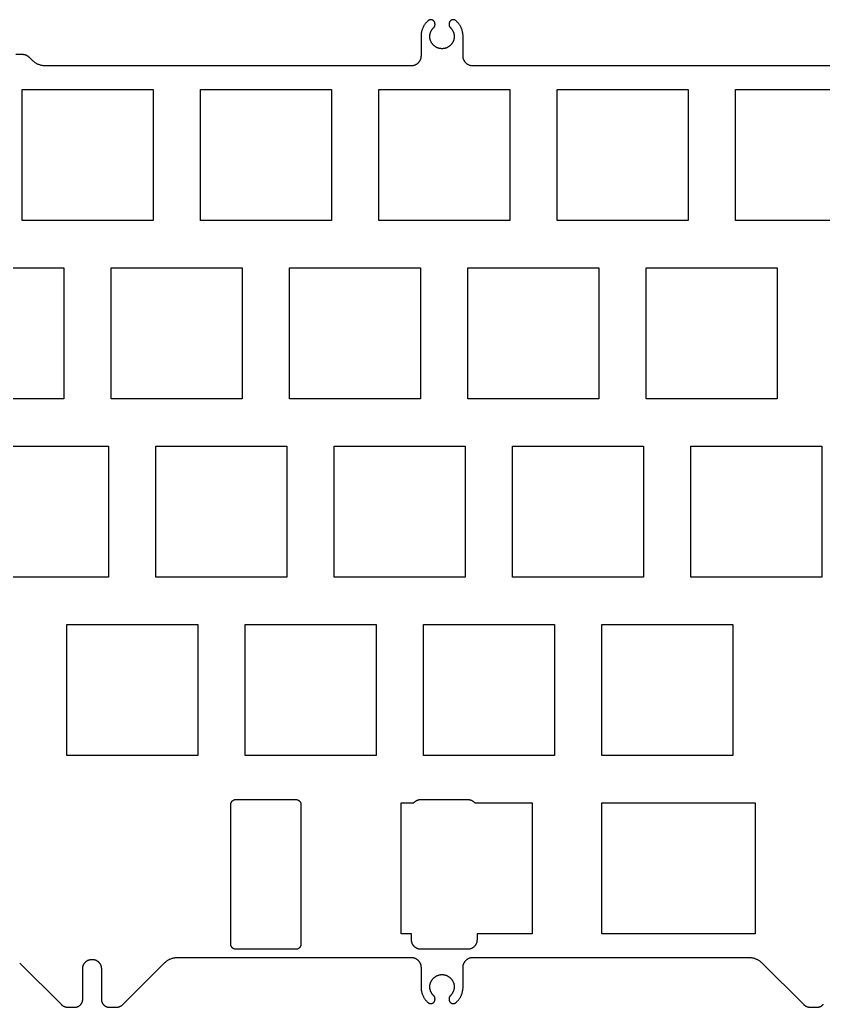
# Model space of a CAD drawing. Extents: x -940 to -635, y -394 to -288.
# Drawn here: x -785.5 to -699.7, y -393.7 to -288.2 of the extents above; entities that cross this region are included whole.
import ezdxf

# ---------------------------------------------------------------- set-up
doc = ezdxf.new("R2010")
doc.units = 0
doc.layers.add('Ð¡¼ü×ÖÄ¸', color=160, linetype='CONTINUOUS')

msp = doc.modelspace()

# ---------------------------------------------------------------- linework, layer by layer
at = {"layer": 'Ð¡¼ü×ÖÄ¸'}
for p, q in [((-741.15, -288.67, -95.37), (-741.15, -288.61, -95.37)), ((-739.65, -288.61, -95.37), (-739.65, -288.67, -95.37)), ((-742.65, -289.95, -95.37), (-742.65, -292.04, -95.37)), ((-738.15, -292.04, -95.37), (-738.15, -289.95, -95.37)), ((-785.22, -291.88, -95.37), (-785.94, -291.88, -95.37)), ((-784.18, -292.49, -95.37), (-784.48, -292.19, -95.37)), ((-743.7, -293.09, -95.37), (-782.73, -293.09, -95.37)), ((-696.6, -293.09, -95.37), (-737.1, -293.09, -95.37)), ((-762.97, -386.91, -95.37), (-762.97, -372.01, -95.37)), ((-762.42, -371.46, -95.37), (-756.02, -371.46, -95.37)), ((-755.47, -372.01, -95.37), (-755.47, -386.91, -95.37)), ((-742.66, -371.46, -95.37), (-737.66, -371.46, -95.37)), ((-756.02, -387.46, -95.37), (-762.42, -387.46, -95.37)), ((-737.66, -387.46, -95.37), (-742.66, -387.46, -95.37)), ((-785.51, -388.93, -95.37), (-781.1, -393.34, -95.37)), ((-774.48, -393.34, -95.37), (-770.07, -388.93, -95.37)), ((-768.62, -388.33, -95.37), (-743.7, -388.33, -95.37)), ((-737.1, -388.33, -95.37), (-707.66, -388.33, -95.37)), ((-706.22, -388.93, -95.37), (-701.8, -393.34, -95.37)), ((-778.79, -392.8, -95.37), (-778.79, -389.53, -95.37)), ((-776.79, -389.53, -95.37), (-776.79, -392.8, -95.37)), ((-742.65, -389.38, -95.37), (-742.65, -391.47, -95.37)), ((-738.15, -391.47, -95.37), (-738.15, -389.38, -95.37)), ((-741.15, -392.81, -95.37), (-741.15, -392.74, -95.37)), ((-739.65, -392.74, -95.37), (-739.65, -392.81, -95.37)), ((-780.35, -393.65, -95.37), (-779.64, -393.65, -95.37)), ((-775.94, -393.65, -95.37), (-775.22, -393.65, -95.37)), ((-701.06, -393.65, -95.37), (-700.34, -393.65, -95.37))]:
    msp.add_line(p, q, dxfattribs=at)
for points in [[(-741.15, -288.61), (-741.16, -288.59), (-741.16, -288.58), (-741.16, -288.57), (-741.16, -288.55), (-741.16, -288.54), (-741.16, -288.53), (-741.17, -288.51), (-741.17, -288.5), (-741.17, -288.48), (-741.18, -288.47), (-741.18, -288.45), (-741.19, -288.44), (-741.19, -288.43), (-741.19, -288.43), (-741.2, -288.42), (-741.2, -288.41), (-741.2, -288.4), (-741.21, -288.4), (-741.21, -288.39), (-741.22, -288.38), (-741.22, -288.37), (-741.22, -288.37), (-741.23, -288.36), (-741.23, -288.35), (-741.24, -288.35), (-741.24, -288.34), (-741.25, -288.33), (-741.25, -288.33), (-741.26, -288.32), (-741.26, -288.31), (-741.27, -288.31), (-741.28, -288.3), (-741.28, -288.29), (-741.29, -288.29), (-741.29, -288.28), (-741.3, -288.28), (-741.31, -288.27), (-741.31, -288.26), (-741.32, -288.26), (-741.33, -288.25), (-741.34, -288.25), (-741.34, -288.24), (-741.35, -288.24), (-741.36, -288.23), (-741.37, -288.23), (-741.37, -288.22), (-741.38, -288.22), (-741.39, -288.21), (-741.4, -288.21), (-741.4, -288.2), (-741.41, -288.2), (-741.42, -288.2), (-741.43, -288.19), (-741.44, -288.19), (-741.45, -288.19), (-741.46, -288.18), (-741.46, -288.18), (-741.47, -288.18), (-741.48, -288.17), (-741.49, -288.17), (-741.5, -288.17), (-741.51, -288.17), (-741.52, -288.17), (-741.52, -288.16), (-741.53, -288.16), (-741.54, -288.16), (-741.55, -288.16), (-741.56, -288.16), (-741.57, -288.16), (-741.58, -288.16), (-741.59, -288.16), (-741.6, -288.16), (-741.6, -288.16), (-741.61, -288.16), (-741.62, -288.16), (-741.63, -288.16), (-741.64, -288.16), (-741.65, -288.16), (-741.66, -288.16), (-741.66, -288.16), (-741.67, -288.16), (-741.68, -288.16), (-741.69, -288.16), (-741.7, -288.17), (-741.71, -288.17), (-741.71, -288.17), (-741.72, -288.17), (-741.73, -288.17), (-741.74, -288.18), (-741.74, -288.18), (-741.75, -288.18), (-741.76, -288.18), (-741.77, -288.19), (-741.79, -288.2), (-741.8, -288.2), (-741.81, -288.21), (-741.83, -288.22), (-741.84, -288.22), (-741.85, -288.23), (-741.86, -288.24), (-741.87, -288.25), (-741.88, -288.25), (-741.9, -288.26), (-741.9, -288.27), (-741.95, -288.31), (-742, -288.36), (-742.04, -288.4), (-742.08, -288.45), (-742.12, -288.49), (-742.16, -288.54), (-742.2, -288.59), (-742.24, -288.64), (-742.27, -288.69), (-742.3, -288.74), (-742.34, -288.79), (-742.37, -288.85), (-742.4, -288.9), (-742.42, -288.96), (-742.45, -289.01), (-742.47, -289.06), (-742.5, -289.12), (-742.52, -289.18), (-742.54, -289.23), (-742.56, -289.29), (-742.57, -289.34), (-742.59, -289.4), (-742.6, -289.46), (-742.61, -289.51), (-742.62, -289.57), (-742.63, -289.62), (-742.64, -289.68), (-742.64, -289.73), (-742.65, -289.79), (-742.65, -289.84), (-742.65, -289.9), (-742.65, -289.95)], [(-739.51, -289), (-739.48, -289.03), (-739.45, -289.07), (-739.42, -289.1), (-739.39, -289.14), (-739.36, -289.17), (-739.34, -289.21), (-739.31, -289.25), (-739.29, -289.28), (-739.27, -289.32), (-739.24, -289.36), (-739.22, -289.4), (-739.21, -289.45), (-739.19, -289.49), (-739.17, -289.53), (-739.16, -289.57), (-739.15, -289.62), (-739.14, -289.66), (-739.13, -289.71), (-739.12, -289.75), (-739.11, -289.79), (-739.11, -289.84), (-739.11, -289.89), (-739.11, -289.93), (-739.11, -289.98), (-739.11, -290.02), (-739.11, -290.07), (-739.12, -290.11), (-739.12, -290.16), (-739.13, -290.2), (-739.14, -290.24), (-739.15, -290.29), (-739.16, -290.33), (-739.18, -290.38), (-739.19, -290.42), (-739.21, -290.46), (-739.23, -290.5), (-739.25, -290.54), (-739.27, -290.58), (-739.29, -290.62), (-739.32, -290.66), (-739.34, -290.7), (-739.37, -290.73), (-739.4, -290.77), (-739.43, -290.8), (-739.46, -290.84), (-739.49, -290.87), (-739.52, -290.9), (-739.55, -290.93), (-739.59, -290.96), (-739.62, -290.99), (-739.66, -291.01), (-739.7, -291.04), (-739.74, -291.06), (-739.78, -291.09), (-739.82, -291.11), (-739.86, -291.13), (-739.9, -291.15), (-739.94, -291.16), (-739.98, -291.18), (-740.03, -291.19), (-740.07, -291.2), (-740.11, -291.22), (-740.16, -291.22), (-740.2, -291.23), (-740.25, -291.24), (-740.29, -291.24), (-740.34, -291.25), (-740.38, -291.25), (-740.43, -291.25), (-740.47, -291.25), (-740.52, -291.24), (-740.56, -291.24), (-740.61, -291.23), (-740.65, -291.22), (-740.7, -291.22), (-740.74, -291.2), (-740.78, -291.19), (-740.83, -291.18), (-740.87, -291.16), (-740.91, -291.15), (-740.95, -291.13), (-740.99, -291.11), (-741.03, -291.09), (-741.07, -291.06), (-741.11, -291.04), (-741.15, -291.01), (-741.19, -290.99), (-741.22, -290.96), (-741.26, -290.93), (-741.29, -290.9), (-741.32, -290.87), (-741.35, -290.84), (-741.38, -290.8), (-741.41, -290.77), (-741.44, -290.73), (-741.47, -290.7), (-741.49, -290.66), (-741.52, -290.62), (-741.54, -290.58), (-741.56, -290.54), (-741.58, -290.5), (-741.6, -290.46), (-741.62, -290.42), (-741.63, -290.38), (-741.65, -290.33), (-741.66, -290.29), (-741.67, -290.24), (-741.68, -290.2), (-741.69, -290.16), (-741.69, -290.11), (-741.7, -290.07), (-741.7, -290.02), (-741.7, -289.98), (-741.7, -289.93), (-741.7, -289.89), (-741.7, -289.84), (-741.7, -289.79), (-741.69, -289.75), (-741.68, -289.71), (-741.67, -289.66), (-741.66, -289.62), (-741.65, -289.57), (-741.64, -289.53), (-741.62, -289.49), (-741.6, -289.45), (-741.59, -289.4), (-741.57, -289.36), (-741.54, -289.32), (-741.52, -289.28), (-741.5, -289.25), (-741.47, -289.21), (-741.45, -289.17), (-741.42, -289.14), (-741.39, -289.1), (-741.36, -289.07), (-741.33, -289.03), (-741.3, -289)], [(-741.3, -289), (-741.29, -288.99), (-741.27, -288.98), (-741.26, -288.97), (-741.25, -288.96), (-741.25, -288.95), (-741.24, -288.93), (-741.23, -288.92), (-741.22, -288.91), (-741.21, -288.89), (-741.2, -288.88), (-741.2, -288.87), (-741.19, -288.85), (-741.19, -288.84), (-741.18, -288.82), (-741.18, -288.81), (-741.17, -288.8), (-741.17, -288.78), (-741.16, -288.77), (-741.16, -288.75), (-741.16, -288.74), (-741.16, -288.72), (-741.16, -288.71), (-741.16, -288.69), (-741.15, -288.67)], [(-738.15, -289.95), (-738.16, -289.9), (-738.16, -289.84), (-738.16, -289.79), (-738.17, -289.73), (-738.17, -289.68), (-738.18, -289.62), (-738.19, -289.57), (-738.2, -289.51), (-738.21, -289.46), (-738.22, -289.4), (-738.24, -289.34), (-738.25, -289.29), (-738.27, -289.23), (-738.29, -289.18), (-738.31, -289.12), (-738.34, -289.06), (-738.36, -289.01), (-738.39, -288.96), (-738.41, -288.9), (-738.44, -288.85), (-738.47, -288.79), (-738.51, -288.74), (-738.54, -288.69), (-738.57, -288.64), (-738.61, -288.59), (-738.65, -288.54), (-738.69, -288.49), (-738.73, -288.45), (-738.77, -288.4), (-738.81, -288.36), (-738.86, -288.31), (-738.9, -288.27), (-738.91, -288.26), (-738.92, -288.25), (-738.94, -288.25), (-738.95, -288.24), (-738.96, -288.23), (-738.97, -288.22), (-738.98, -288.22), (-739, -288.21), (-739.01, -288.2), (-739.02, -288.2), (-739.04, -288.19), (-739.05, -288.18), (-739.06, -288.18), (-739.07, -288.18), (-739.07, -288.18), (-739.08, -288.17), (-739.09, -288.17), (-739.1, -288.17), (-739.1, -288.17), (-739.11, -288.17), (-739.12, -288.16), (-739.13, -288.16), (-739.14, -288.16), (-739.15, -288.16), (-739.15, -288.16), (-739.16, -288.16), (-739.17, -288.16), (-739.18, -288.16), (-739.19, -288.16), (-739.2, -288.16), (-739.21, -288.16), (-739.21, -288.16), (-739.22, -288.16), (-739.23, -288.16), (-739.24, -288.16), (-739.25, -288.16), (-739.26, -288.16), (-739.27, -288.16), (-739.28, -288.16), (-739.28, -288.16), (-739.29, -288.17), (-739.3, -288.17), (-739.31, -288.17), (-739.32, -288.17), (-739.33, -288.17), (-739.34, -288.18), (-739.35, -288.18), (-739.35, -288.18), (-739.36, -288.19), (-739.37, -288.19), (-739.38, -288.19), (-739.39, -288.2), (-739.4, -288.2), (-739.41, -288.2), (-739.41, -288.21), (-739.42, -288.21), (-739.43, -288.22), (-739.44, -288.22), (-739.44, -288.23), (-739.45, -288.23), (-739.46, -288.24), (-739.47, -288.24), (-739.47, -288.25), (-739.48, -288.25), (-739.49, -288.26), (-739.5, -288.26), (-739.5, -288.27), (-739.51, -288.28), (-739.52, -288.28), (-739.52, -288.29), (-739.53, -288.29), (-739.53, -288.3), (-739.54, -288.31), (-739.55, -288.31), (-739.55, -288.32), (-739.56, -288.33), (-739.56, -288.33), (-739.57, -288.34), (-739.57, -288.35), (-739.58, -288.35), (-739.58, -288.36), (-739.59, -288.37), (-739.59, -288.37), (-739.59, -288.38), (-739.6, -288.39), (-739.6, -288.4), (-739.61, -288.4), (-739.61, -288.41), (-739.61, -288.42), (-739.62, -288.43), (-739.62, -288.43), (-739.62, -288.44), (-739.63, -288.45), (-739.63, -288.47), (-739.64, -288.48), (-739.64, -288.5), (-739.64, -288.51), (-739.65, -288.53), (-739.65, -288.54), (-739.65, -288.55), (-739.65, -288.57), (-739.65, -288.58), (-739.65, -288.59), (-739.65, -288.61)], [(-739.65, -288.67), (-739.65, -288.69), (-739.65, -288.71), (-739.65, -288.72), (-739.65, -288.74), (-739.65, -288.75), (-739.65, -288.77), (-739.64, -288.78), (-739.64, -288.8), (-739.63, -288.81), (-739.63, -288.82), (-739.62, -288.84), (-739.62, -288.85), (-739.61, -288.87), (-739.6, -288.88), (-739.6, -288.89), (-739.59, -288.91), (-739.58, -288.92), (-739.57, -288.93), (-739.56, -288.95), (-739.56, -288.96), (-739.55, -288.97), (-739.54, -288.98), (-739.52, -288.99), (-739.51, -289)], [(-784.48, -292.19), (-784.51, -292.16), (-784.53, -292.14), (-784.56, -292.11), (-784.59, -292.09), (-784.62, -292.07), (-784.65, -292.05), (-784.68, -292.03), (-784.71, -292.01), (-784.74, -292), (-784.77, -291.98), (-784.81, -291.97), (-784.84, -291.95), (-784.87, -291.94), (-784.91, -291.93), (-784.94, -291.92), (-784.98, -291.91), (-785.01, -291.9), (-785.05, -291.89), (-785.08, -291.89), (-785.12, -291.88), (-785.15, -291.88), (-785.19, -291.88), (-785.22, -291.88)], [(-742.65, -292.04), (-742.66, -292.07), (-742.66, -292.11), (-742.66, -292.15), (-742.66, -292.18), (-742.67, -292.22), (-742.68, -292.25), (-742.68, -292.29), (-742.69, -292.32), (-742.7, -292.36), (-742.72, -292.39), (-742.73, -292.42), (-742.74, -292.46), (-742.76, -292.49), (-742.77, -292.52), (-742.79, -292.55), (-742.81, -292.58), (-742.83, -292.61), (-742.85, -292.64), (-742.87, -292.67), (-742.89, -292.7), (-742.91, -292.73), (-742.94, -292.76), (-742.96, -292.78), (-742.99, -292.81), (-743.01, -292.83), (-743.04, -292.85), (-743.07, -292.88), (-743.1, -292.9), (-743.13, -292.92), (-743.16, -292.94), (-743.19, -292.95), (-743.22, -292.97), (-743.25, -292.99), (-743.29, -293), (-743.32, -293.02), (-743.35, -293.03), (-743.39, -293.04), (-743.42, -293.05), (-743.46, -293.06), (-743.49, -293.07), (-743.53, -293.07), (-743.56, -293.08), (-743.6, -293.08), (-743.63, -293.09), (-743.67, -293.09), (-743.7, -293.09)], [(-737.1, -293.09), (-737.14, -293.09), (-737.18, -293.09), (-737.21, -293.08), (-737.25, -293.08), (-737.28, -293.07), (-737.32, -293.07), (-737.35, -293.06), (-737.39, -293.05), (-737.42, -293.04), (-737.46, -293.03), (-737.49, -293.02), (-737.52, -293), (-737.56, -292.99), (-737.59, -292.97), (-737.62, -292.95), (-737.65, -292.94), (-737.68, -292.92), (-737.71, -292.9), (-737.74, -292.88), (-737.77, -292.85), (-737.79, -292.83), (-737.82, -292.81), (-737.85, -292.78), (-737.87, -292.76), (-737.9, -292.73), (-737.92, -292.7), (-737.94, -292.67), (-737.96, -292.64), (-737.98, -292.61), (-738, -292.58), (-738.02, -292.55), (-738.04, -292.52), (-738.05, -292.49), (-738.07, -292.46), (-738.08, -292.42), (-738.09, -292.39), (-738.11, -292.36), (-738.12, -292.32), (-738.13, -292.29), (-738.13, -292.25), (-738.14, -292.22), (-738.15, -292.18), (-738.15, -292.15), (-738.15, -292.11), (-738.15, -292.07), (-738.15, -292.04)], [(-782.73, -293.09), (-782.8, -293.09), (-782.87, -293.08), (-782.94, -293.08), (-783.01, -293.07), (-783.08, -293.06), (-783.15, -293.05), (-783.22, -293.03), (-783.28, -293.01), (-783.35, -292.99), (-783.42, -292.97), (-783.48, -292.95), (-783.55, -292.92), (-783.61, -292.89), (-783.67, -292.86), (-783.73, -292.83), (-783.79, -292.79), (-783.85, -292.75), (-783.91, -292.71), (-783.97, -292.67), (-784.02, -292.63), (-784.08, -292.58), (-784.13, -292.54), (-784.18, -292.49)], [(-762.97, -372.01), (-762.97, -371.99), (-762.97, -371.97), (-762.97, -371.95), (-762.97, -371.93), (-762.96, -371.92), (-762.96, -371.9), (-762.96, -371.88), (-762.95, -371.86), (-762.95, -371.84), (-762.94, -371.82), (-762.93, -371.81), (-762.93, -371.79), (-762.92, -371.77), (-762.91, -371.76), (-762.9, -371.74), (-762.89, -371.72), (-762.88, -371.71), (-762.87, -371.69), (-762.86, -371.68), (-762.85, -371.66), (-762.84, -371.65), (-762.82, -371.63), (-762.81, -371.62), (-762.8, -371.61), (-762.78, -371.59), (-762.77, -371.58), (-762.75, -371.57), (-762.74, -371.56), (-762.72, -371.55), (-762.71, -371.54), (-762.69, -371.53), (-762.67, -371.52), (-762.66, -371.51), (-762.64, -371.5), (-762.62, -371.5), (-762.61, -371.49), (-762.59, -371.48), (-762.57, -371.48), (-762.55, -371.47), (-762.53, -371.47), (-762.52, -371.47), (-762.5, -371.46), (-762.48, -371.46), (-762.46, -371.46), (-762.44, -371.46), (-762.42, -371.46)], [(-756.02, -371.46), (-756, -371.46), (-755.98, -371.46), (-755.97, -371.46), (-755.95, -371.46), (-755.93, -371.47), (-755.91, -371.47), (-755.89, -371.47), (-755.87, -371.48), (-755.86, -371.48), (-755.84, -371.49), (-755.82, -371.5), (-755.8, -371.5), (-755.79, -371.51), (-755.77, -371.52), (-755.75, -371.53), (-755.74, -371.54), (-755.72, -371.55), (-755.7, -371.56), (-755.69, -371.57), (-755.67, -371.58), (-755.66, -371.59), (-755.65, -371.61), (-755.63, -371.62), (-755.62, -371.63), (-755.61, -371.65), (-755.59, -371.66), (-755.58, -371.68), (-755.57, -371.69), (-755.56, -371.71), (-755.55, -371.72), (-755.54, -371.74), (-755.53, -371.76), (-755.52, -371.77), (-755.52, -371.79), (-755.51, -371.81), (-755.5, -371.82), (-755.5, -371.84), (-755.49, -371.86), (-755.49, -371.88), (-755.48, -371.9), (-755.48, -371.92), (-755.48, -371.93), (-755.47, -371.95), (-755.47, -371.97), (-755.47, -371.99), (-755.47, -372.01)], [(-743.66, -386.46), (-743.66, -385.81), (-744.78, -385.81), (-744.78, -371.81), (-743.42, -371.81)], [(-743.42, -371.81), (-743.4, -371.78), (-743.38, -371.76), (-743.35, -371.73), (-743.33, -371.71), (-743.3, -371.69), (-743.27, -371.67), (-743.25, -371.65), (-743.22, -371.63), (-743.19, -371.61), (-743.16, -371.59), (-743.13, -371.57), (-743.1, -371.56), (-743.07, -371.54), (-743.03, -371.53), (-743, -371.52), (-742.97, -371.51), (-742.94, -371.5), (-742.9, -371.49), (-742.87, -371.48), (-742.84, -371.47), (-742.8, -371.47), (-742.77, -371.46), (-742.73, -371.46), (-742.7, -371.46), (-742.66, -371.46)], [(-737.66, -371.46), (-737.63, -371.46), (-737.59, -371.46), (-737.56, -371.46), (-737.53, -371.47), (-737.49, -371.47), (-737.46, -371.48), (-737.42, -371.49), (-737.39, -371.5), (-737.36, -371.51), (-737.33, -371.52), (-737.29, -371.53), (-737.26, -371.54), (-737.23, -371.56), (-737.2, -371.57), (-737.17, -371.59), (-737.14, -371.61), (-737.11, -371.63), (-737.08, -371.65), (-737.05, -371.67), (-737.03, -371.69), (-737, -371.71), (-736.98, -371.73), (-736.95, -371.76), (-736.93, -371.78), (-736.9, -371.81)], [(-736.9, -371.81), (-730.78, -371.81), (-730.78, -385.81), (-736.66, -385.81), (-736.66, -386.46)], [(-762.42, -387.46), (-762.44, -387.46), (-762.46, -387.46), (-762.48, -387.46), (-762.5, -387.45), (-762.52, -387.45), (-762.53, -387.45), (-762.55, -387.44), (-762.57, -387.44), (-762.59, -387.43), (-762.61, -387.43), (-762.62, -387.42), (-762.64, -387.41), (-762.66, -387.41), (-762.67, -387.4), (-762.69, -387.39), (-762.71, -387.38), (-762.72, -387.37), (-762.74, -387.36), (-762.75, -387.35), (-762.77, -387.34), (-762.78, -387.32), (-762.8, -387.31), (-762.81, -387.3), (-762.82, -387.28), (-762.84, -387.27), (-762.85, -387.26), (-762.86, -387.24), (-762.87, -387.23), (-762.88, -387.21), (-762.89, -387.19), (-762.9, -387.18), (-762.91, -387.16), (-762.92, -387.14), (-762.93, -387.13), (-762.93, -387.11), (-762.94, -387.09), (-762.95, -387.08), (-762.95, -387.06), (-762.96, -387.04), (-762.96, -387.02), (-762.96, -387), (-762.97, -386.98), (-762.97, -386.96), (-762.97, -386.95), (-762.97, -386.93), (-762.97, -386.91)], [(-755.47, -386.91), (-755.47, -386.93), (-755.47, -386.95), (-755.47, -386.96), (-755.48, -386.98), (-755.48, -387), (-755.48, -387.02), (-755.49, -387.04), (-755.49, -387.06), (-755.5, -387.08), (-755.5, -387.09), (-755.51, -387.11), (-755.52, -387.13), (-755.52, -387.14), (-755.53, -387.16), (-755.54, -387.18), (-755.55, -387.19), (-755.56, -387.21), (-755.57, -387.23), (-755.58, -387.24), (-755.59, -387.26), (-755.61, -387.27), (-755.62, -387.28), (-755.63, -387.3), (-755.65, -387.31), (-755.66, -387.32), (-755.67, -387.34), (-755.69, -387.35), (-755.7, -387.36), (-755.72, -387.37), (-755.74, -387.38), (-755.75, -387.39), (-755.77, -387.4), (-755.79, -387.41), (-755.8, -387.41), (-755.82, -387.42), (-755.84, -387.43), (-755.86, -387.43), (-755.87, -387.44), (-755.89, -387.44), (-755.91, -387.45), (-755.93, -387.45), (-755.95, -387.45), (-755.97, -387.46), (-755.98, -387.46), (-756, -387.46), (-756.02, -387.46)], [(-742.66, -387.46), (-742.7, -387.46), (-742.73, -387.46), (-742.77, -387.45), (-742.8, -387.45), (-742.84, -387.44), (-742.87, -387.44), (-742.91, -387.43), (-742.94, -387.42), (-742.97, -387.41), (-743.01, -387.4), (-743.04, -387.39), (-743.07, -387.37), (-743.1, -387.36), (-743.13, -387.34), (-743.16, -387.32), (-743.19, -387.31), (-743.22, -387.29), (-743.25, -387.27), (-743.28, -387.25), (-743.31, -387.22), (-743.33, -387.2), (-743.36, -387.18), (-743.38, -387.15), (-743.41, -387.13), (-743.43, -387.1), (-743.45, -387.07), (-743.47, -387.05), (-743.49, -387.02), (-743.51, -386.99), (-743.53, -386.96), (-743.55, -386.93), (-743.56, -386.9), (-743.58, -386.87), (-743.59, -386.83), (-743.6, -386.8), (-743.61, -386.77), (-743.63, -386.73), (-743.63, -386.7), (-743.64, -386.67), (-743.65, -386.63), (-743.65, -386.6), (-743.66, -386.56), (-743.66, -386.53), (-743.66, -386.49), (-743.66, -386.46)], [(-736.66, -386.46), (-736.66, -386.49), (-736.67, -386.53), (-736.67, -386.56), (-736.67, -386.6), (-736.68, -386.63), (-736.69, -386.67), (-736.69, -386.7), (-736.7, -386.73), (-736.71, -386.77), (-736.72, -386.8), (-736.74, -386.83), (-736.75, -386.87), (-736.77, -386.9), (-736.78, -386.93), (-736.8, -386.96), (-736.82, -386.99), (-736.83, -387.02), (-736.85, -387.05), (-736.88, -387.07), (-736.9, -387.1), (-736.92, -387.13), (-736.94, -387.15), (-736.97, -387.18), (-736.99, -387.2), (-737.02, -387.22), (-737.05, -387.25), (-737.08, -387.27), (-737.1, -387.29), (-737.13, -387.31), (-737.16, -387.32), (-737.19, -387.34), (-737.23, -387.36), (-737.26, -387.37), (-737.29, -387.39), (-737.32, -387.4), (-737.35, -387.41), (-737.39, -387.42), (-737.42, -387.43), (-737.46, -387.44), (-737.49, -387.44), (-737.52, -387.45), (-737.56, -387.45), (-737.59, -387.46), (-737.63, -387.46), (-737.66, -387.46)], [(-778.79, -389.53), (-778.79, -389.5), (-778.78, -389.47), (-778.78, -389.43), (-778.78, -389.4), (-778.77, -389.36), (-778.77, -389.33), (-778.76, -389.3), (-778.75, -389.26), (-778.74, -389.23), (-778.73, -389.2), (-778.72, -389.16), (-778.7, -389.13), (-778.69, -389.1), (-778.67, -389.07), (-778.66, -389.04), (-778.64, -389.01), (-778.62, -388.98), (-778.6, -388.95), (-778.58, -388.93), (-778.56, -388.9), (-778.54, -388.87), (-778.51, -388.85), (-778.49, -388.82), (-778.46, -388.8), (-778.44, -388.78), (-778.41, -388.75), (-778.38, -388.73), (-778.36, -388.71), (-778.33, -388.69), (-778.3, -388.68), (-778.27, -388.66), (-778.24, -388.64), (-778.21, -388.63), (-778.17, -388.61), (-778.14, -388.6), (-778.11, -388.59), (-778.08, -388.58), (-778.04, -388.57), (-778.01, -388.56), (-777.98, -388.55), (-777.94, -388.55), (-777.91, -388.54), (-777.87, -388.54), (-777.84, -388.54), (-777.81, -388.54), (-777.77, -388.54), (-777.74, -388.54), (-777.7, -388.54), (-777.67, -388.54), (-777.63, -388.55), (-777.6, -388.55), (-777.57, -388.56), (-777.53, -388.57), (-777.5, -388.58), (-777.47, -388.59), (-777.43, -388.6), (-777.4, -388.61), (-777.37, -388.63), (-777.34, -388.64), (-777.31, -388.66), (-777.28, -388.68), (-777.25, -388.69), (-777.22, -388.71), (-777.19, -388.73), (-777.17, -388.75), (-777.14, -388.78), (-777.11, -388.8), (-777.09, -388.82), (-777.06, -388.85), (-777.04, -388.87), (-777.02, -388.9), (-777, -388.93), (-776.98, -388.95), (-776.96, -388.98), (-776.94, -389.01), (-776.92, -389.04), (-776.9, -389.07), (-776.89, -389.1), (-776.87, -389.13), (-776.86, -389.16), (-776.85, -389.2), (-776.84, -389.23), (-776.83, -389.26), (-776.82, -389.3), (-776.81, -389.33), (-776.81, -389.36), (-776.8, -389.4), (-776.8, -389.43), (-776.79, -389.47), (-776.79, -389.5), (-776.79, -389.53)], [(-770.07, -388.93), (-770.02, -388.88), (-769.96, -388.83), (-769.91, -388.79), (-769.85, -388.74), (-769.8, -388.7), (-769.74, -388.66), (-769.68, -388.63), (-769.62, -388.59), (-769.56, -388.56), (-769.5, -388.53), (-769.43, -388.5), (-769.37, -388.47), (-769.3, -388.45), (-769.24, -388.42), (-769.17, -388.4), (-769.1, -388.39), (-769.03, -388.37), (-768.96, -388.36), (-768.9, -388.35), (-768.83, -388.34), (-768.76, -388.33), (-768.69, -388.33), (-768.62, -388.33)], [(-743.7, -388.33), (-743.67, -388.33), (-743.63, -388.33), (-743.6, -388.33), (-743.56, -388.34), (-743.53, -388.34), (-743.49, -388.35), (-743.46, -388.36), (-743.42, -388.37), (-743.39, -388.38), (-743.35, -388.39), (-743.32, -388.4), (-743.29, -388.42), (-743.25, -388.43), (-743.22, -388.45), (-743.19, -388.46), (-743.16, -388.48), (-743.13, -388.5), (-743.1, -388.52), (-743.07, -388.54), (-743.04, -388.56), (-743.01, -388.59), (-742.99, -388.61), (-742.96, -388.64), (-742.94, -388.66), (-742.91, -388.69), (-742.89, -388.72), (-742.87, -388.74), (-742.85, -388.77), (-742.83, -388.8), (-742.81, -388.83), (-742.79, -388.86), (-742.77, -388.9), (-742.76, -388.93), (-742.74, -388.96), (-742.73, -388.99), (-742.72, -389.03), (-742.7, -389.06), (-742.69, -389.1), (-742.68, -389.13), (-742.68, -389.16), (-742.67, -389.2), (-742.66, -389.24), (-742.66, -389.27), (-742.66, -389.31), (-742.66, -389.34), (-742.65, -389.38)], [(-738.15, -389.38), (-738.15, -389.34), (-738.15, -389.31), (-738.15, -389.27), (-738.15, -389.24), (-738.14, -389.2), (-738.13, -389.16), (-738.13, -389.13), (-738.12, -389.1), (-738.11, -389.06), (-738.09, -389.03), (-738.08, -388.99), (-738.07, -388.96), (-738.05, -388.93), (-738.04, -388.9), (-738.02, -388.86), (-738, -388.83), (-737.98, -388.8), (-737.96, -388.77), (-737.94, -388.74), (-737.92, -388.72), (-737.9, -388.69), (-737.87, -388.66), (-737.85, -388.64), (-737.82, -388.61), (-737.79, -388.59), (-737.77, -388.56), (-737.74, -388.54), (-737.71, -388.52), (-737.68, -388.5), (-737.65, -388.48), (-737.62, -388.46), (-737.59, -388.45), (-737.56, -388.43), (-737.52, -388.42), (-737.49, -388.4), (-737.46, -388.39), (-737.42, -388.38), (-737.39, -388.37), (-737.35, -388.36), (-737.32, -388.35), (-737.28, -388.34), (-737.25, -388.34), (-737.21, -388.33), (-737.18, -388.33), (-737.14, -388.33), (-737.1, -388.33)], [(-707.66, -388.33), (-707.59, -388.33), (-707.53, -388.33), (-707.46, -388.34), (-707.39, -388.35), (-707.32, -388.36), (-707.25, -388.37), (-707.18, -388.39), (-707.11, -388.4), (-707.04, -388.42), (-706.98, -388.45), (-706.91, -388.47), (-706.85, -388.5), (-706.78, -388.53), (-706.72, -388.56), (-706.66, -388.59), (-706.6, -388.63), (-706.54, -388.66), (-706.48, -388.7), (-706.43, -388.74), (-706.37, -388.79), (-706.32, -388.83), (-706.27, -388.88), (-706.22, -388.93)], [(-741.3, -392.42), (-741.33, -392.38), (-741.36, -392.35), (-741.39, -392.32), (-741.42, -392.28), (-741.45, -392.25), (-741.47, -392.21), (-741.5, -392.17), (-741.52, -392.13), (-741.54, -392.09), (-741.57, -392.05), (-741.59, -392.01), (-741.6, -391.97), (-741.62, -391.93), (-741.64, -391.89), (-741.65, -391.84), (-741.66, -391.8), (-741.67, -391.76), (-741.68, -391.71), (-741.69, -391.67), (-741.7, -391.62), (-741.7, -391.58), (-741.7, -391.53), (-741.7, -391.49), (-741.7, -391.44), (-741.7, -391.4), (-741.7, -391.35), (-741.69, -391.31), (-741.69, -391.26), (-741.68, -391.22), (-741.67, -391.17), (-741.66, -391.13), (-741.65, -391.09), (-741.63, -391.04), (-741.62, -391), (-741.6, -390.96), (-741.58, -390.92), (-741.56, -390.88), (-741.54, -390.84), (-741.52, -390.8), (-741.49, -390.76), (-741.47, -390.72), (-741.44, -390.68), (-741.41, -390.65), (-741.38, -390.61), (-741.35, -390.58), (-741.32, -390.55), (-741.29, -390.52), (-741.26, -390.49), (-741.22, -390.46), (-741.19, -390.43), (-741.15, -390.4), (-741.11, -390.38), (-741.07, -390.35), (-741.03, -390.33), (-740.99, -390.31), (-740.95, -390.29), (-740.91, -390.27), (-740.87, -390.25), (-740.83, -390.24), (-740.78, -390.23), (-740.74, -390.21), (-740.7, -390.2), (-740.65, -390.19), (-740.61, -390.18), (-740.56, -390.18), (-740.52, -390.17), (-740.47, -390.17), (-740.43, -390.17), (-740.38, -390.17), (-740.34, -390.17), (-740.29, -390.17), (-740.25, -390.18), (-740.2, -390.18), (-740.16, -390.19), (-740.11, -390.2), (-740.07, -390.21), (-740.03, -390.23), (-739.98, -390.24), (-739.94, -390.25), (-739.9, -390.27), (-739.86, -390.29), (-739.82, -390.31), (-739.78, -390.33), (-739.74, -390.35), (-739.7, -390.38), (-739.66, -390.4), (-739.62, -390.43), (-739.59, -390.46), (-739.55, -390.49), (-739.52, -390.52), (-739.49, -390.55), (-739.46, -390.58), (-739.43, -390.61), (-739.4, -390.65), (-739.37, -390.68), (-739.34, -390.72), (-739.32, -390.76), (-739.29, -390.8), (-739.27, -390.84), (-739.25, -390.88), (-739.23, -390.92), (-739.21, -390.96), (-739.19, -391), (-739.18, -391.04), (-739.16, -391.09), (-739.15, -391.13), (-739.14, -391.17), (-739.13, -391.22), (-739.12, -391.26), (-739.12, -391.31), (-739.11, -391.35), (-739.11, -391.4), (-739.11, -391.44), (-739.11, -391.49), (-739.11, -391.53), (-739.11, -391.58), (-739.11, -391.62), (-739.12, -391.67), (-739.13, -391.71), (-739.14, -391.76), (-739.15, -391.8), (-739.16, -391.84), (-739.17, -391.89), (-739.19, -391.93), (-739.21, -391.97), (-739.22, -392.01), (-739.24, -392.05), (-739.27, -392.09), (-739.29, -392.13), (-739.31, -392.17), (-739.34, -392.21), (-739.36, -392.25), (-739.39, -392.28), (-739.42, -392.32), (-739.45, -392.35), (-739.48, -392.38), (-739.51, -392.42)], [(-742.65, -391.47), (-742.65, -391.52), (-742.65, -391.58), (-742.65, -391.63), (-742.64, -391.68), (-742.64, -391.74), (-742.63, -391.8), (-742.62, -391.85), (-742.61, -391.91), (-742.6, -391.96), (-742.59, -392.02), (-742.57, -392.07), (-742.56, -392.13), (-742.54, -392.19), (-742.52, -392.24), (-742.5, -392.3), (-742.47, -392.35), (-742.45, -392.41), (-742.42, -392.46), (-742.4, -392.52), (-742.37, -392.57), (-742.34, -392.62), (-742.3, -392.67), (-742.27, -392.73), (-742.24, -392.78), (-742.2, -392.83), (-742.16, -392.88), (-742.12, -392.92), (-742.08, -392.97), (-742.04, -393.02), (-742, -393.06), (-741.95, -393.1), (-741.9, -393.15), (-741.9, -393.15), (-741.88, -393.16), (-741.87, -393.17), (-741.86, -393.18), (-741.85, -393.19), (-741.84, -393.19), (-741.83, -393.2), (-741.81, -393.21), (-741.8, -393.22), (-741.79, -393.22), (-741.77, -393.23), (-741.76, -393.23), (-741.75, -393.24), (-741.74, -393.24), (-741.74, -393.24), (-741.73, -393.24), (-741.72, -393.25), (-741.71, -393.25), (-741.71, -393.25), (-741.7, -393.25), (-741.69, -393.25), (-741.68, -393.25), (-741.67, -393.26), (-741.66, -393.26), (-741.66, -393.26), (-741.65, -393.26), (-741.64, -393.26), (-741.63, -393.26), (-741.62, -393.26), (-741.61, -393.26), (-741.6, -393.26), (-741.6, -393.26), (-741.59, -393.26), (-741.58, -393.26), (-741.57, -393.26), (-741.56, -393.26), (-741.55, -393.26), (-741.54, -393.26), (-741.53, -393.25), (-741.52, -393.25), (-741.52, -393.25), (-741.51, -393.25), (-741.5, -393.25), (-741.49, -393.25), (-741.48, -393.24), (-741.47, -393.24), (-741.46, -393.24), (-741.46, -393.23), (-741.45, -393.23), (-741.44, -393.23), (-741.43, -393.22), (-741.42, -393.22), (-741.41, -393.22), (-741.4, -393.21), (-741.4, -393.21), (-741.39, -393.21), (-741.38, -393.2), (-741.37, -393.2), (-741.37, -393.19), (-741.36, -393.19), (-741.35, -393.18), (-741.34, -393.18), (-741.34, -393.17), (-741.33, -393.17), (-741.32, -393.16), (-741.31, -393.15), (-741.31, -393.15), (-741.3, -393.14), (-741.29, -393.14), (-741.29, -393.13), (-741.28, -393.12), (-741.28, -393.12), (-741.27, -393.11), (-741.26, -393.1), (-741.26, -393.1), (-741.25, -393.09), (-741.25, -393.08), (-741.24, -393.08), (-741.24, -393.07), (-741.23, -393.06), (-741.23, -393.06), (-741.22, -393.05), (-741.22, -393.04), (-741.22, -393.04), (-741.21, -393.03), (-741.21, -393.02), (-741.2, -393.01), (-741.2, -393.01), (-741.2, -393), (-741.19, -392.99), (-741.19, -392.98), (-741.19, -392.98), (-741.18, -392.96), (-741.18, -392.95), (-741.17, -392.93), (-741.17, -392.92), (-741.17, -392.91), (-741.16, -392.89), (-741.16, -392.88), (-741.16, -392.86), (-741.16, -392.85), (-741.16, -392.84), (-741.16, -392.82), (-741.15, -392.81)], [(-741.15, -392.74), (-741.16, -392.73), (-741.16, -392.71), (-741.16, -392.7), (-741.16, -392.68), (-741.16, -392.67), (-741.16, -392.65), (-741.17, -392.64), (-741.17, -392.62), (-741.18, -392.61), (-741.18, -392.59), (-741.19, -392.58), (-741.19, -392.56), (-741.2, -392.55), (-741.2, -392.54), (-741.21, -392.52), (-741.22, -392.51), (-741.23, -392.5), (-741.24, -392.48), (-741.25, -392.47), (-741.25, -392.46), (-741.26, -392.45), (-741.27, -392.44), (-741.29, -392.43), (-741.3, -392.42)], [(-739.65, -392.81), (-739.65, -392.82), (-739.65, -392.84), (-739.65, -392.85), (-739.65, -392.86), (-739.65, -392.88), (-739.65, -392.89), (-739.64, -392.91), (-739.64, -392.92), (-739.64, -392.93), (-739.63, -392.95), (-739.63, -392.96), (-739.62, -392.98), (-739.62, -392.98), (-739.62, -392.99), (-739.61, -393), (-739.61, -393.01), (-739.61, -393.01), (-739.6, -393.02), (-739.6, -393.03), (-739.59, -393.04), (-739.59, -393.04), (-739.59, -393.05), (-739.58, -393.06), (-739.58, -393.06), (-739.57, -393.07), (-739.57, -393.08), (-739.56, -393.08), (-739.56, -393.09), (-739.55, -393.1), (-739.55, -393.1), (-739.54, -393.11), (-739.53, -393.12), (-739.53, -393.12), (-739.52, -393.13), (-739.52, -393.14), (-739.51, -393.14), (-739.5, -393.15), (-739.5, -393.15), (-739.49, -393.16), (-739.48, -393.17), (-739.47, -393.17), (-739.47, -393.18), (-739.46, -393.18), (-739.45, -393.19), (-739.44, -393.19), (-739.44, -393.2), (-739.43, -393.2), (-739.42, -393.21), (-739.41, -393.21), (-739.41, -393.21), (-739.4, -393.22), (-739.39, -393.22), (-739.38, -393.22), (-739.37, -393.23), (-739.36, -393.23), (-739.35, -393.23), (-739.35, -393.24), (-739.34, -393.24), (-739.33, -393.24), (-739.32, -393.25), (-739.31, -393.25), (-739.3, -393.25), (-739.29, -393.25), (-739.28, -393.25), (-739.28, -393.25), (-739.27, -393.26), (-739.26, -393.26), (-739.25, -393.26), (-739.24, -393.26), (-739.23, -393.26), (-739.22, -393.26), (-739.21, -393.26), (-739.21, -393.26), (-739.2, -393.26), (-739.19, -393.26), (-739.18, -393.26), (-739.17, -393.26), (-739.16, -393.26), (-739.15, -393.26), (-739.15, -393.26), (-739.14, -393.26), (-739.13, -393.25), (-739.12, -393.25), (-739.11, -393.25), (-739.1, -393.25), (-739.1, -393.25), (-739.09, -393.25), (-739.08, -393.24), (-739.07, -393.24), (-739.07, -393.24), (-739.06, -393.24), (-739.05, -393.23), (-739.04, -393.23), (-739.02, -393.22), (-739.01, -393.22), (-739, -393.21), (-738.98, -393.2), (-738.97, -393.19), (-738.96, -393.19), (-738.95, -393.18), (-738.94, -393.17), (-738.92, -393.16), (-738.91, -393.15), (-738.9, -393.15), (-738.86, -393.1), (-738.81, -393.06), (-738.77, -393.02), (-738.73, -392.97), (-738.69, -392.92), (-738.65, -392.88), (-738.61, -392.83), (-738.57, -392.78), (-738.54, -392.73), (-738.51, -392.67), (-738.47, -392.62), (-738.44, -392.57), (-738.41, -392.52), (-738.39, -392.46), (-738.36, -392.41), (-738.34, -392.35), (-738.31, -392.3), (-738.29, -392.24), (-738.27, -392.19), (-738.25, -392.13), (-738.24, -392.07), (-738.22, -392.02), (-738.21, -391.96), (-738.2, -391.91), (-738.19, -391.85), (-738.18, -391.8), (-738.17, -391.74), (-738.17, -391.68), (-738.16, -391.63), (-738.16, -391.58), (-738.16, -391.52), (-738.15, -391.47)], [(-739.51, -392.42), (-739.52, -392.43), (-739.54, -392.44), (-739.55, -392.45), (-739.56, -392.46), (-739.56, -392.47), (-739.57, -392.48), (-739.58, -392.5), (-739.59, -392.51), (-739.6, -392.52), (-739.6, -392.54), (-739.61, -392.55), (-739.62, -392.56), (-739.62, -392.58), (-739.63, -392.59), (-739.63, -392.61), (-739.64, -392.62), (-739.64, -392.64), (-739.65, -392.65), (-739.65, -392.67), (-739.65, -392.68), (-739.65, -392.7), (-739.65, -392.71), (-739.65, -392.73), (-739.65, -392.74)], [(-781.1, -393.34), (-781.07, -393.37), (-781.04, -393.39), (-781.02, -393.42), (-780.99, -393.44), (-780.96, -393.46), (-780.93, -393.48), (-780.9, -393.5), (-780.87, -393.52), (-780.84, -393.53), (-780.8, -393.55), (-780.77, -393.57), (-780.74, -393.58), (-780.71, -393.59), (-780.67, -393.6), (-780.64, -393.61), (-780.6, -393.62), (-780.57, -393.63), (-780.53, -393.64), (-780.5, -393.64), (-780.46, -393.65), (-780.43, -393.65), (-780.39, -393.65), (-780.35, -393.65)], [(-779.64, -393.65), (-779.61, -393.65), (-779.58, -393.65), (-779.55, -393.65), (-779.52, -393.64), (-779.49, -393.64), (-779.46, -393.63), (-779.44, -393.63), (-779.41, -393.62), (-779.38, -393.61), (-779.35, -393.6), (-779.33, -393.59), (-779.3, -393.58), (-779.27, -393.57), (-779.25, -393.56), (-779.22, -393.54), (-779.2, -393.53), (-779.17, -393.51), (-779.15, -393.5), (-779.12, -393.48), (-779.1, -393.46), (-779.08, -393.44), (-779.06, -393.42), (-779.04, -393.4), (-779.02, -393.38), (-779, -393.36), (-778.98, -393.34), (-778.96, -393.32), (-778.94, -393.29), (-778.93, -393.27), (-778.91, -393.24), (-778.9, -393.22), (-778.88, -393.19), (-778.87, -393.17), (-778.86, -393.14), (-778.85, -393.11), (-778.84, -393.09), (-778.83, -393.06), (-778.82, -393.03), (-778.81, -393), (-778.8, -392.98), (-778.8, -392.95), (-778.8, -392.92), (-778.79, -392.89), (-778.79, -392.86), (-778.79, -392.83), (-778.79, -392.8)], [(-776.79, -392.8), (-776.79, -392.83), (-776.79, -392.86), (-776.79, -392.89), (-776.78, -392.92), (-776.78, -392.95), (-776.77, -392.98), (-776.77, -393), (-776.76, -393.03), (-776.75, -393.06), (-776.74, -393.09), (-776.73, -393.11), (-776.72, -393.14), (-776.71, -393.17), (-776.7, -393.19), (-776.68, -393.22), (-776.67, -393.24), (-776.65, -393.27), (-776.63, -393.29), (-776.62, -393.32), (-776.6, -393.34), (-776.58, -393.36), (-776.56, -393.38), (-776.54, -393.4), (-776.52, -393.42), (-776.5, -393.44), (-776.48, -393.46), (-776.45, -393.48), (-776.43, -393.5), (-776.41, -393.51), (-776.38, -393.53), (-776.36, -393.54), (-776.33, -393.56), (-776.31, -393.57), (-776.28, -393.58), (-776.25, -393.59), (-776.23, -393.6), (-776.2, -393.61), (-776.17, -393.62), (-776.14, -393.63), (-776.11, -393.63), (-776.08, -393.64), (-776.06, -393.64), (-776.03, -393.65), (-776, -393.65), (-775.97, -393.65), (-775.94, -393.65)], [(-775.22, -393.65), (-775.19, -393.65), (-775.15, -393.65), (-775.12, -393.65), (-775.08, -393.64), (-775.05, -393.64), (-775.01, -393.63), (-774.98, -393.62), (-774.94, -393.61), (-774.91, -393.6), (-774.87, -393.59), (-774.84, -393.58), (-774.81, -393.57), (-774.77, -393.55), (-774.74, -393.53), (-774.71, -393.52), (-774.68, -393.5), (-774.65, -393.48), (-774.62, -393.46), (-774.59, -393.44), (-774.56, -393.42), (-774.53, -393.39), (-774.51, -393.37), (-774.48, -393.34)], [(-701.8, -393.34), (-701.77, -393.37), (-701.75, -393.39), (-701.72, -393.42), (-701.69, -393.44), (-701.66, -393.46), (-701.63, -393.48), (-701.6, -393.5), (-701.57, -393.52), (-701.54, -393.53), (-701.51, -393.55), (-701.48, -393.57), (-701.44, -393.58), (-701.41, -393.59), (-701.37, -393.6), (-701.34, -393.61), (-701.31, -393.62), (-701.27, -393.63), (-701.24, -393.64), (-701.2, -393.64), (-701.16, -393.65), (-701.13, -393.65), (-701.09, -393.65), (-701.06, -393.65)], [(-700.34, -393.65), (-700.31, -393.65), (-700.28, -393.65), (-700.25, -393.65), (-700.22, -393.64), (-700.2, -393.64), (-700.17, -393.63), (-700.14, -393.63), (-700.11, -393.62), (-700.08, -393.61), (-700.06, -393.6), (-700.03, -393.59), (-700, -393.58), (-699.98, -393.57), (-699.95, -393.56), (-699.92, -393.54), (-699.9, -393.53), (-699.87, -393.51), (-699.85, -393.5), (-699.83, -393.48), (-699.8, -393.46), (-699.78, -393.44), (-699.76, -393.42), (-699.74, -393.4), (-699.72, -393.38), (-699.7, -393.36), (-699.68, -393.34)]]:
    msp.add_lwpolyline(points, dxfattribs=at)
for points in [[(-771.26, -295.61), (-771.26, -309.61), (-785.26, -309.61), (-785.26, -295.61)], [(-752.21, -295.61), (-752.21, -309.61), (-766.21, -309.61), (-766.21, -295.61)], [(-733.16, -295.61), (-733.16, -309.61), (-747.16, -309.61), (-747.16, -295.61)], [(-714.11, -295.61), (-714.11, -309.61), (-728.11, -309.61), (-728.11, -295.61)], [(-695.06, -295.61), (-695.06, -309.61), (-709.06, -309.61), (-709.06, -295.61)], [(-780.79, -314.66), (-780.79, -328.66), (-794.79, -328.66), (-794.79, -314.66)], [(-761.74, -314.66), (-761.74, -328.66), (-775.74, -328.66), (-775.74, -314.66)], [(-742.69, -314.66), (-742.69, -328.66), (-756.69, -328.66), (-756.69, -314.66)], [(-723.64, -314.66), (-723.64, -328.66), (-737.64, -328.66), (-737.64, -314.66)], [(-704.59, -314.66), (-704.59, -328.66), (-718.59, -328.66), (-718.59, -314.66)], [(-776.03, -333.71), (-776.03, -347.71), (-790.03, -347.71), (-790.03, -333.71)], [(-756.98, -333.71), (-756.98, -347.71), (-770.98, -347.71), (-770.98, -333.71)], [(-737.93, -333.71), (-737.93, -347.71), (-751.93, -347.71), (-751.93, -333.71)], [(-718.88, -333.71), (-718.88, -347.71), (-732.88, -347.71), (-732.88, -333.71)], [(-699.83, -333.71), (-699.83, -347.71), (-713.83, -347.71), (-713.83, -333.71)], [(-766.5, -352.76), (-766.5, -366.76), (-780.5, -366.76), (-780.5, -352.76)], [(-747.45, -352.76), (-747.45, -366.76), (-761.45, -366.76), (-761.45, -352.76)], [(-728.4, -352.76), (-728.4, -366.76), (-742.4, -366.76), (-742.4, -352.76)], [(-709.35, -352.76), (-709.35, -366.76), (-723.35, -366.76), (-723.35, -352.76)], [(-723.35, -385.81), (-723.35, -371.81), (-706.97, -371.81), (-706.97, -385.81)]]:
    msp.add_lwpolyline(points, close=True, dxfattribs=at)

doc.saveas('drawing.dxf')
